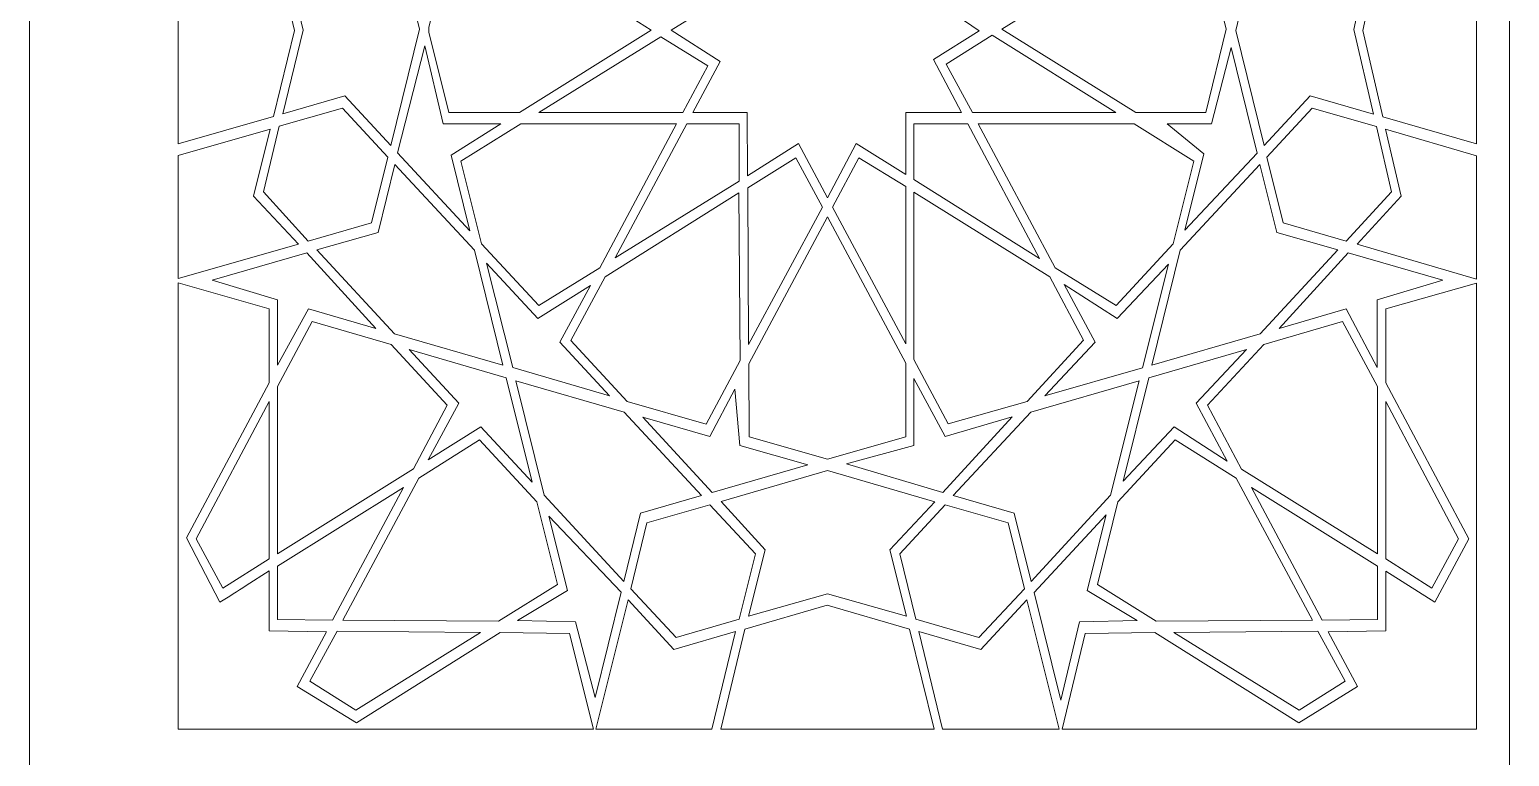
# Model space of a CAD drawing. Header units: centimetres. Extents: x -12.3 to 38.8, y -41.7 to 12.7.
# Drawn here: x 23.9 to 38.76, y -3.66 to 3.64 of the extents above; entities that cross this region are included whole.
import ezdxf

# ---------------------------------------------------------------- set-up
doc = ezdxf.new("R2010")
doc.units = ezdxf.units.CM
doc.header["$MEASUREMENT"] = 0
doc.layers.add('layer 1', color=7, linetype='Continuous')

msp = doc.modelspace()

# ---------------------------------------------------------------- linework, layer by layer
at = {"layer": 'layer 1', "color": 7, "lineweight": 9}
msp.add_open_spline([(23.90013, 11.0185), (23.90013, 11.0185), (38.7565, 11.0185), (38.7565, 11.0185), (38.7565, 11.0185), (38.7565, 11.0185), (38.7565, -9.98942), (38.7565, -9.98942), (38.7565, -9.98942), (38.7565, -9.98942), (23.90013, -9.98942), (23.90013, -9.98942), (23.90013, -9.98942), (23.90013, -9.98942), (23.90013, 11.0185), (23.90013, 11.0185)], degree=3, knots=[0, 0, 0, 0, 0.2, 0.2, 0.2, 0.2, 0.4, 0.4, 0.4, 0.4, 0.6, 0.6, 0.6, 0.6, 1, 1, 1, 1], dxfattribs=at)
at = {"layer": 'layer 1', "color": 225, "lineweight": 9}
for points, knots in [([(31.12472, 4.48458), (31.12472, 4.48458), (31.12471, 5.109), (31.12471, 5.109), (31.12471, 5.109), (31.12471, 5.109), (31.61971, 4.79663), (31.61971, 4.79663), (31.61971, 4.79663), (31.61971, 4.79663), (31.91117, 5.34052), (31.91117, 5.34052), (31.91117, 5.34052), (31.91117, 5.34052), (32.19821, 4.79662), (32.19821, 4.79662), (32.19821, 4.79662), (32.19821, 4.79662), (32.69559, 5.10772), (32.69559, 5.10772), (32.69559, 5.10772), (32.69559, 5.10772), (32.69556, 4.48458), (32.69556, 4.48458), (32.69556, 4.48458), (32.69556, 4.48458), (33.25684, 4.48458), (33.25684, 4.48458), (33.25684, 4.48458), (33.25684, 4.48458), (32.97153, 3.94872), (32.97153, 3.94872), (32.97153, 3.94872), (32.97153, 3.94872), (33.432, 3.6309), (33.432, 3.6309), (33.432, 3.6309), (33.432, 3.6309), (32.97422, 3.34241), (32.97422, 3.34241), (32.97422, 3.34241), (32.97422, 3.34241), (33.25684, 2.81159), (33.25684, 2.81159), (33.25684, 2.81159), (33.25684, 2.81159), (32.69556, 2.81159), (32.69556, 2.81159), (32.69556, 2.81159), (32.69556, 2.81159), (32.69556, 2.18845), (32.69556, 2.18845), (32.69556, 2.18845), (32.69556, 2.18845), (32.19819, 2.49955), (32.19819, 2.49955), (32.19819, 2.49955), (32.19819, 2.49955), (31.91116, 1.95566), (31.91116, 1.95566), (31.91116, 1.95566), (31.91116, 1.95566), (31.61974, 2.49945), (31.61974, 2.49945), (31.61974, 2.49945), (31.61974, 2.49945), (31.10882, 2.17669), (31.10882, 2.17669), (31.10882, 2.17669), (31.10882, 2.17669), (31.10445, 2.81161), (31.10445, 2.81161), (31.10445, 2.81161), (31.10445, 2.81161), (30.56014, 2.81158), (30.56014, 2.81158), (30.56014, 2.81158), (30.56014, 2.81158), (30.83237, 3.32393), (30.83237, 3.32393), (30.83237, 3.32393), (30.83237, 3.32393), (30.34101, 3.63785), (30.34101, 3.63785), (30.34101, 3.63785), (30.34101, 3.63785), (30.84513, 3.95365), (30.84513, 3.95365), (30.84513, 3.95365), (30.84513, 3.95365), (30.5581, 4.48459), (30.5581, 4.48459), (30.5581, 4.48459), (30.5581, 4.48459), (31.12472, 4.48458), (31.12472, 4.48458)], [0, 0, 0, 0, 0.04, 0.04, 0.04, 0.04, 0.08, 0.08, 0.08, 0.08, 0.12, 0.12, 0.12, 0.12, 0.16, 0.16, 0.16, 0.16, 0.2, 0.2, 0.2, 0.2, 0.24, 0.24, 0.24, 0.24, 0.28, 0.28, 0.28, 0.28, 0.32, 0.32, 0.32, 0.32, 0.36, 0.36, 0.36, 0.36, 0.4, 0.4, 0.4, 0.4, 0.44, 0.44, 0.44, 0.44, 0.48, 0.48, 0.48, 0.48, 0.52, 0.52, 0.52, 0.52, 0.56, 0.56, 0.56, 0.56, 0.6, 0.6, 0.6, 0.6, 0.64, 0.64, 0.64, 0.64, 0.68, 0.68, 0.68, 0.68, 0.72, 0.72, 0.72, 0.72, 0.76, 0.76, 0.76, 0.76, 0.8, 0.8, 0.8, 0.8, 0.84, 0.84, 0.84, 0.84, 0.88, 0.88, 0.88, 0.88, 0.92, 0.92, 0.92, 0.92, 1, 1, 1, 1]), ([(28.05326, 2.6974), (28.05326, 2.6974), (28.63269, 2.69744), (28.63269, 2.69744), (28.63269, 2.69744), (28.63269, 2.69744), (28.13103, 2.38232), (28.13103, 2.38232), (28.13103, 2.38232), (28.13103, 2.38232), (28.32056, 1.62171), (28.32056, 1.62171), (28.32056, 1.62171), (28.32056, 1.62171), (27.59485, 2.40571), (27.59485, 2.40571), (27.59485, 2.40571), (27.59485, 2.40571), (27.86968, 3.48075), (27.86968, 3.48075), (27.86968, 3.48075), (27.86968, 3.48075), (28.05326, 2.6974), (28.05326, 2.6974)], [0, 0, 0, 0, 0.14285714, 0.14285714, 0.14285714, 0.14285714, 0.28571429, 0.28571429, 0.28571429, 0.28571429, 0.42857143, 0.42857143, 0.42857143, 0.42857143, 0.57142857, 0.57142857, 0.57142857, 0.57142857, 0.71428571, 0.71428571, 0.71428571, 0.71428571, 1, 1, 1, 1]), ([(35.76615, 2.6974), (35.76615, 2.6974), (35.96363, 3.46355), (35.96363, 3.46355), (35.96363, 3.46355), (35.96363, 3.46355), (36.22503, 2.40451), (36.22503, 2.40451), (36.22503, 2.40451), (36.22503, 2.40451), (35.49804, 1.62917), (35.49804, 1.62917), (35.49804, 1.62917), (35.49804, 1.62917), (35.68901, 2.39561), (35.68901, 2.39561), (35.68901, 2.39561), (35.68901, 2.39561), (35.32023, 2.69743), (35.32023, 2.69743), (35.32023, 2.69743), (35.32023, 2.69743), (35.76615, 2.6974), (35.76615, 2.6974)], [0, 0, 0, 0, 0.14285714, 0.14285714, 0.14285714, 0.14285714, 0.28571429, 0.28571429, 0.28571429, 0.28571429, 0.42857143, 0.42857143, 0.42857143, 0.42857143, 0.57142857, 0.57142857, 0.57142857, 0.57142857, 0.71428571, 0.71428571, 0.71428571, 0.71428571, 1, 1, 1, 1]), ([(29.00356, 0.74249), (29.00356, 0.74249), (29.53201, 1.07446), (29.53201, 1.07446), (29.53201, 1.07446), (29.53201, 1.07446), (29.22475, 0.50353), (29.22475, 0.50353), (29.22475, 0.50353), (29.22475, 0.50353), (29.72179, -0.03344), (29.72179, -0.03344), (29.72179, -0.03344), (29.72179, -0.03344), (28.75034, 0.24911), (28.75034, 0.24911), (28.75034, 0.24911), (28.75034, 0.24911), (28.48884, 1.29862), (28.48884, 1.29862), (28.48884, 1.29862), (28.48884, 1.29862), (29.00356, 0.74249), (29.00356, 0.74249)], [0, 0, 0, 0, 0.14285714, 0.14285714, 0.14285714, 0.14285714, 0.28571429, 0.28571429, 0.28571429, 0.28571429, 0.42857143, 0.42857143, 0.42857143, 0.42857143, 0.57142857, 0.57142857, 0.57142857, 0.57142857, 0.71428571, 0.71428571, 0.71428571, 0.71428571, 1, 1, 1, 1]), ([(34.59861, 0.5044), (34.59861, 0.5044), (34.2859, 1.08546), (34.2859, 1.08546), (34.2859, 1.08546), (34.2859, 1.08546), (34.81857, 0.74289), (34.81857, 0.74289), (34.81857, 0.74289), (34.81857, 0.74289), (35.33253, 1.28861), (35.33253, 1.28861), (35.33253, 1.28861), (35.33253, 1.28861), (35.07341, 0.24885), (35.07341, 0.24885), (35.07341, 0.24885), (35.07341, 0.24885), (34.09149, -0.03403), (34.09149, -0.03403), (34.09149, -0.03403), (34.09149, -0.03403), (34.59861, 0.5044), (34.59861, 0.5044)], [0, 0, 0, 0, 0.14285714, 0.14285714, 0.14285714, 0.14285714, 0.28571429, 0.28571429, 0.28571429, 0.28571429, 0.42857143, 0.42857143, 0.42857143, 0.42857143, 0.57142857, 0.57142857, 0.57142857, 0.57142857, 0.71428571, 0.71428571, 0.71428571, 0.71428571, 1, 1, 1, 1]), ([(25.39177, -1.61501), (25.39177, -1.61501), (25.39177, 1.10127), (25.39177, 1.10127), (25.39177, 1.10127), (25.39177, 1.10127), (26.30589, 0.83869), (26.30589, 0.83869), (26.30589, 0.83869), (26.30589, 0.83869), (26.30589, 0.09757), (26.30589, 0.09757), (26.30589, 0.09757), (26.30589, 0.09757), (25.47391, -1.46112), (25.47391, -1.46112), (25.47391, -1.46112), (25.47391, -1.46112), (25.80955, -2.10648), (25.80955, -2.10648), (25.80955, -2.10648), (25.89827, -2.05149), (25.98699, -1.99648), (26.07482, -1.94007), (26.07482, -1.94007), (26.07482, -1.94007), (26.30588, -1.79167), (26.30588, -1.79167), (26.30588, -1.79167), (26.30588, -1.79167), (26.30588, -2.39422), (26.30588, -2.39422), (26.30588, -2.39422), (26.30588, -2.39422), (26.88015, -2.40349), (26.88015, -2.40349), (26.88015, -2.40349), (26.88015, -2.40349), (26.58577, -2.95199), (26.58577, -2.95199), (26.58577, -2.95199), (26.58577, -2.95199), (27.18065, -3.31658), (27.18065, -3.31658), (27.18065, -3.31658), (27.18065, -3.31658), (28.62339, -2.41037), (28.62339, -2.41037), (28.62339, -2.41037), (28.62339, -2.41037), (29.31901, -2.42031), (29.31901, -2.42031), (29.31901, -2.42031), (29.31901, -2.42031), (29.56086, -3.38213), (29.56086, -3.38213), (29.56086, -3.38213), (29.56086, -3.38213), (25.39177, -3.38213), (25.39177, -3.38213), (25.39177, -3.38213), (25.39177, -3.38213), (25.39177, -1.61501), (25.39177, -1.61501)], [0, 0, 0, 0, 0.05882353, 0.05882353, 0.05882353, 0.05882353, 0.11764706, 0.11764706, 0.11764706, 0.11764706, 0.17647059, 0.17647059, 0.17647059, 0.17647059, 0.23529412, 0.23529412, 0.23529412, 0.23529412, 0.29411765, 0.29411765, 0.29411765, 0.29411765, 0.35294118, 0.35294118, 0.35294118, 0.35294118, 0.41176471, 0.41176471, 0.41176471, 0.41176471, 0.47058824, 0.47058824, 0.47058824, 0.47058824, 0.52941176, 0.52941176, 0.52941176, 0.52941176, 0.58823529, 0.58823529, 0.58823529, 0.58823529, 0.64705882, 0.64705882, 0.64705882, 0.64705882, 0.70588235, 0.70588235, 0.70588235, 0.70588235, 0.76470588, 0.76470588, 0.76470588, 0.76470588, 0.82352941, 0.82352941, 0.82352941, 0.82352941, 0.88235294, 0.88235294, 0.88235294, 0.88235294, 1, 1, 1, 1]), ([(38.34958, -1.47093), (38.34958, -1.47093), (37.51439, 0.09767), (37.51439, 0.09767), (37.51439, 0.09767), (37.51439, 0.09767), (37.51439, 0.83921), (37.51439, 0.83921), (37.51439, 0.83921), (37.51439, 0.83921), (38.42495, 1.09658), (38.42495, 1.09658), (38.42495, 1.09658), (38.42495, 1.09658), (38.42495, -3.38212), (38.42495, -3.38212), (38.42495, -3.38212), (38.42495, -3.38212), (36.74895, -3.38211), (36.74895, -3.38211), (36.74895, -3.38211), (36.74895, -3.38211), (36.749, -3.38214), (36.749, -3.38214), (36.749, -3.38214), (36.749, -3.38214), (34.26495, -3.38214), (34.26495, -3.38214), (34.26495, -3.38214), (34.26495, -3.38214), (34.49652, -2.42033), (34.49652, -2.42033), (34.49652, -2.42033), (34.49652, -2.42033), (35.19677, -2.41038), (35.19677, -2.41038), (35.19677, -2.41038), (35.19677, -2.41038), (36.6436, -3.31616), (36.6436, -3.31616), (36.6436, -3.31616), (36.6436, -3.31616), (37.23123, -2.95251), (37.23123, -2.95251), (37.23123, -2.95251), (37.23123, -2.95251), (36.93654, -2.40343), (36.93654, -2.40343), (36.93654, -2.40343), (36.93654, -2.40343), (37.51439, -2.39418), (37.51439, -2.39418), (37.51439, -2.39418), (37.51439, -2.39418), (37.51439, -1.79421), (37.51439, -1.79421), (37.51439, -1.79421), (37.51439, -1.79421), (38.00933, -2.10654), (38.00933, -2.10654), (38.00933, -2.10654), (38.00933, -2.10654), (38.34958, -1.47093), (38.34958, -1.47093)], [0, 0, 0, 0, 0.05882353, 0.05882353, 0.05882353, 0.05882353, 0.11764706, 0.11764706, 0.11764706, 0.11764706, 0.17647059, 0.17647059, 0.17647059, 0.17647059, 0.23529412, 0.23529412, 0.23529412, 0.23529412, 0.29411765, 0.29411765, 0.29411765, 0.29411765, 0.35294118, 0.35294118, 0.35294118, 0.35294118, 0.41176471, 0.41176471, 0.41176471, 0.41176471, 0.47058824, 0.47058824, 0.47058824, 0.47058824, 0.52941176, 0.52941176, 0.52941176, 0.52941176, 0.58823529, 0.58823529, 0.58823529, 0.58823529, 0.64705882, 0.64705882, 0.64705882, 0.64705882, 0.70588235, 0.70588235, 0.70588235, 0.70588235, 0.76470588, 0.76470588, 0.76470588, 0.76470588, 0.82352941, 0.82352941, 0.82352941, 0.82352941, 0.88235294, 0.88235294, 0.88235294, 0.88235294, 1, 1, 1, 1]), ([(30.73068, -0.44224), (30.73068, -0.44224), (30.98194, 0.03288), (30.98194, 0.03288), (30.98194, 0.03288), (30.98194, 0.03288), (31.0317, -0.53152), (31.0317, -0.53152), (31.0317, -0.53152), (31.0317, -0.53152), (31.71441, -0.72756), (31.71441, -0.72756), (31.71441, -0.72756), (31.71441, -0.72756), (30.75109, -1.0051), (30.75109, -1.0051), (30.75109, -1.0051), (30.75109, -1.0051), (30.05821, -0.24666), (30.05821, -0.24666), (30.05821, -0.24666), (30.05821, -0.24666), (30.73068, -0.44224), (30.73068, -0.44224)], [0, 0, 0, 0, 0.14285714, 0.14285714, 0.14285714, 0.14285714, 0.28571429, 0.28571429, 0.28571429, 0.28571429, 0.42857143, 0.42857143, 0.42857143, 0.42857143, 0.57142857, 0.57142857, 0.57142857, 0.57142857, 0.71428571, 0.71428571, 0.71428571, 0.71428571, 1, 1, 1, 1]), ([(33.09207, -0.44212), (33.09207, -0.44212), (33.76449, -0.244), (33.76449, -0.244), (33.76449, -0.244), (33.76449, -0.244), (33.0685, -1.00582), (33.0685, -1.00582), (33.0685, -1.00582), (33.0685, -1.00582), (32.10287, -0.71771), (32.10287, -0.71771), (32.10287, -0.71771), (32.10287, -0.71771), (32.77893, -0.53278), (32.77893, -0.53278), (32.77893, -0.53278), (32.77893, -0.53278), (32.77893, 0.13971), (32.77893, 0.13971), (32.77893, 0.13971), (32.77893, 0.13971), (33.09207, -0.44212), (33.09207, -0.44212)], [0, 0, 0, 0, 0.14285714, 0.14285714, 0.14285714, 0.14285714, 0.28571429, 0.28571429, 0.28571429, 0.28571429, 0.42857143, 0.42857143, 0.42857143, 0.42857143, 0.57142857, 0.57142857, 0.57142857, 0.57142857, 0.71428571, 0.71428571, 0.71428571, 0.71428571, 1, 1, 1, 1])]:
    msp.add_open_spline(points, degree=3, knots=knots, dxfattribs=at)
at = {"layer": 'layer 1', "color": 9, "lineweight": 9}
for points, knots in [([(25.39177, 4.79829), (25.39177, 4.79829), (26.34915, 4.52356), (26.34915, 4.52356), (26.34915, 4.52356), (26.34915, 4.52356), (26.55863, 3.63606), (26.55863, 3.63606), (26.55863, 3.63606), (26.55863, 3.63606), (26.34848, 2.77243), (26.34848, 2.77243), (26.34848, 2.77243), (26.34848, 2.77243), (25.39177, 2.49788), (25.39177, 2.49788), (25.39177, 2.49788), (25.39177, 2.49788), (25.39177, 4.79829), (25.39177, 4.79829)], [0, 0, 0, 0, 0.16666667, 0.16666667, 0.16666667, 0.16666667, 0.33333333, 0.33333333, 0.33333333, 0.33333333, 0.5, 0.5, 0.5, 0.5, 0.66666667, 0.66666667, 0.66666667, 0.66666667, 1, 1, 1, 1]), ([(27.06368, 4.31655), (27.06368, 4.31655), (27.52697, 4.81709), (27.52697, 4.81709), (27.52697, 4.81709), (27.52697, 4.81709), (27.8155, 3.64807), (27.8155, 3.64807), (27.8155, 3.64807), (27.8155, 3.64807), (27.52697, 2.47906), (27.52697, 2.47906), (27.52697, 2.47906), (27.52697, 2.47906), (27.06368, 2.97958), (27.06368, 2.97958), (27.06368, 2.97958), (27.06368, 2.97958), (26.44163, 2.79866), (26.44163, 2.79866), (26.44163, 2.79866), (26.44163, 2.79866), (26.64765, 3.63722), (26.64765, 3.63722), (26.64765, 3.63722), (26.64765, 3.63722), (26.444, 4.49681), (26.444, 4.49681), (26.444, 4.49681), (26.444, 4.49681), (27.06368, 4.31655), (27.06368, 4.31655)], [0, 0, 0, 0, 0.11111111, 0.11111111, 0.11111111, 0.11111111, 0.22222222, 0.22222222, 0.22222222, 0.22222222, 0.33333333, 0.33333333, 0.33333333, 0.33333333, 0.44444444, 0.44444444, 0.44444444, 0.44444444, 0.55555556, 0.55555556, 0.55555556, 0.55555556, 0.66666667, 0.66666667, 0.66666667, 0.66666667, 0.77777778, 0.77777778, 0.77777778, 0.77777778, 1, 1, 1, 1]), ([(36.75636, 4.31683), (36.75636, 4.31683), (37.37809, 4.49996), (37.37809, 4.49996), (37.37809, 4.49996), (37.37809, 4.49996), (37.1934, 3.64564), (37.1934, 3.64564), (37.1934, 3.64564), (37.1934, 3.64564), (37.3935, 2.79632), (37.3935, 2.79632), (37.3935, 2.79632), (37.3935, 2.79632), (36.75678, 2.97976), (36.75678, 2.97976), (36.75678, 2.97976), (36.75678, 2.97976), (36.29313, 2.47886), (36.29313, 2.47886), (36.29313, 2.47886), (36.29313, 2.47886), (36.00848, 3.63609), (36.00848, 3.63609), (36.00848, 3.63609), (36.00848, 3.63609), (36.29174, 4.81879), (36.29174, 4.81879), (36.29174, 4.81879), (36.29174, 4.81879), (36.75636, 4.31683), (36.75636, 4.31683)], [0, 0, 0, 0, 0.11111111, 0.11111111, 0.11111111, 0.11111111, 0.22222222, 0.22222222, 0.22222222, 0.22222222, 0.33333333, 0.33333333, 0.33333333, 0.33333333, 0.44444444, 0.44444444, 0.44444444, 0.44444444, 0.55555556, 0.55555556, 0.55555556, 0.55555556, 0.66666667, 0.66666667, 0.66666667, 0.66666667, 0.77777778, 0.77777778, 0.77777778, 0.77777778, 1, 1, 1, 1]), ([(37.47644, 4.52698), (37.47644, 4.52698), (38.42496, 4.79805), (38.42496, 4.79805), (38.42496, 4.79805), (38.42496, 4.79805), (38.42496, 2.49751), (38.42496, 2.49751), (38.42496, 2.49751), (38.42496, 2.49751), (37.48498, 2.76902), (37.48498, 2.76902), (37.48498, 2.76902), (37.48498, 2.76902), (37.28348, 3.6354), (37.28348, 3.6354), (37.28348, 3.6354), (37.28348, 3.6354), (37.47644, 4.52698), (37.47644, 4.52698)], [0, 0, 0, 0, 0.16666667, 0.16666667, 0.16666667, 0.16666667, 0.33333333, 0.33333333, 0.33333333, 0.33333333, 0.5, 0.5, 0.5, 0.5, 0.66666667, 0.66666667, 0.66666667, 0.66666667, 1, 1, 1, 1]), ([(30.71042, 3.27968), (30.71042, 3.27968), (30.45926, 2.81158), (30.45926, 2.81158), (30.45926, 2.81158), (30.45926, 2.81158), (29.01206, 2.81158), (29.01206, 2.81158), (29.01206, 2.81158), (29.01206, 2.81158), (30.23803, 3.57133), (30.23803, 3.57133), (30.23803, 3.57133), (30.23803, 3.57133), (30.71042, 3.27968), (30.71042, 3.27968)], [0, 0, 0, 0, 0.2, 0.2, 0.2, 0.2, 0.4, 0.4, 0.4, 0.4, 0.6, 0.6, 0.6, 0.6, 1, 1, 1, 1]), ([(33.36466, 2.81158), (33.36466, 2.81158), (33.10312, 3.29786), (33.10312, 3.29786), (33.10312, 3.29786), (33.10312, 3.29786), (33.56423, 3.58733), (33.56423, 3.58733), (33.56423, 3.58733), (33.56423, 3.58733), (34.80387, 2.81158), (34.80387, 2.81158), (34.80387, 2.81158), (34.80387, 2.81158), (33.36466, 2.81158), (33.36466, 2.81158)], [0, 0, 0, 0, 0.2, 0.2, 0.2, 0.2, 0.4, 0.4, 0.4, 0.4, 0.6, 0.6, 0.6, 0.6, 1, 1, 1, 1]), ([(31.02359, 2.6974), (31.02359, 2.6974), (31.02359, 2.12255), (31.02359, 2.12255), (31.02359, 2.12255), (31.02359, 2.12255), (29.77773, 1.35051), (29.77773, 1.35051), (29.77773, 1.35051), (29.77773, 1.35051), (30.49981, 2.6974), (30.49981, 2.6974), (30.49981, 2.6974), (30.49981, 2.6974), (31.02359, 2.6974), (31.02359, 2.6974)], [0, 0, 0, 0, 0.2, 0.2, 0.2, 0.2, 0.4, 0.4, 0.4, 0.4, 0.6, 0.6, 0.6, 0.6, 1, 1, 1, 1]), ([(32.77893, 2.13854), (32.77893, 2.13854), (32.77893, 2.69739), (32.77893, 2.69739), (32.77893, 2.69739), (32.77893, 2.69739), (33.3208, 2.69739), (33.3208, 2.69739), (33.3208, 2.69739), (33.3208, 2.69739), (34.03909, 1.34607), (34.03909, 1.34607), (34.03909, 1.34607), (34.03909, 1.34607), (32.77893, 2.13854), (32.77893, 2.13854)], [0, 0, 0, 0, 0.2, 0.2, 0.2, 0.2, 0.4, 0.4, 0.4, 0.4, 0.6, 0.6, 0.6, 0.6, 1, 1, 1, 1]), ([(27.39805, 1.60576), (27.39805, 1.60576), (27.56836, 2.28921), (27.56836, 2.28921), (27.56836, 2.28921), (27.56836, 2.28921), (28.36534, 1.42817), (28.36534, 1.42817), (28.36534, 1.42817), (28.36534, 1.42817), (28.64985, 0.27547), (28.64985, 0.27547), (28.64985, 0.27547), (28.64985, 0.27547), (27.56505, 0.58938), (27.56505, 0.58938), (27.56505, 0.58938), (27.56505, 0.58938), (26.78469, 1.43245), (26.78469, 1.43245), (26.78469, 1.43245), (26.78469, 1.43245), (27.39805, 1.60576), (27.39805, 1.60576)], [0, 0, 0, 0, 0.14285714, 0.14285714, 0.14285714, 0.14285714, 0.28571429, 0.28571429, 0.28571429, 0.28571429, 0.42857143, 0.42857143, 0.42857143, 0.42857143, 0.57142857, 0.57142857, 0.57142857, 0.57142857, 0.71428571, 0.71428571, 0.71428571, 0.71428571, 1, 1, 1, 1]), ([(31.59376, 2.35659), (31.59376, 2.35659), (31.86041, 1.86082), (31.86041, 1.86082), (31.86041, 1.86082), (31.86041, 1.86082), (31.11637, 0.48093), (31.11637, 0.48093), (31.11637, 0.48093), (31.11637, 0.48093), (31.11019, 2.0552), (31.11019, 2.0552), (31.11019, 2.0552), (31.11019, 2.0552), (31.59376, 2.35659), (31.59376, 2.35659)], [0, 0, 0, 0, 0.2, 0.2, 0.2, 0.2, 0.4, 0.4, 0.4, 0.4, 0.6, 0.6, 0.6, 0.6, 1, 1, 1, 1]), ([(32.69556, 2.06761), (32.69556, 2.06761), (32.69556, 0.48897), (32.69556, 0.48897), (32.69556, 0.48897), (32.69556, 0.48897), (31.95997, 1.86102), (31.95997, 1.86102), (31.95997, 1.86102), (31.95997, 1.86102), (32.22596, 2.35553), (32.22596, 2.35553), (32.22596, 2.35553), (32.22596, 2.35553), (32.69556, 2.06761), (32.69556, 2.06761)], [0, 0, 0, 0, 0.2, 0.2, 0.2, 0.2, 0.4, 0.4, 0.4, 0.4, 0.6, 0.6, 0.6, 0.6, 1, 1, 1, 1]), ([(36.42222, 1.60576), (36.42222, 1.60576), (37.03558, 1.43245), (37.03558, 1.43245), (37.03558, 1.43245), (37.03558, 1.43245), (36.25517, 0.58931), (36.25517, 0.58931), (36.25517, 0.58931), (36.25517, 0.58931), (35.16697, 0.27581), (35.16697, 0.27581), (35.16697, 0.27581), (35.16697, 0.27581), (35.45145, 1.42841), (35.45145, 1.42841), (35.45145, 1.42841), (35.45145, 1.42841), (36.25216, 2.28823), (36.25216, 2.28823), (36.25216, 2.28823), (36.25216, 2.28823), (36.42222, 1.60576), (36.42222, 1.60576)], [0, 0, 0, 0, 0.14285714, 0.14285714, 0.14285714, 0.14285714, 0.28571429, 0.28571429, 0.28571429, 0.28571429, 0.42857143, 0.42857143, 0.42857143, 0.42857143, 0.57142857, 0.57142857, 0.57142857, 0.57142857, 0.71428571, 0.71428571, 0.71428571, 0.71428571, 1, 1, 1, 1]), ([(30.03337, -1.21191), (30.03337, -1.21191), (29.86729, -1.89793), (29.86729, -1.89793), (29.86729, -1.89793), (29.86729, -1.89793), (29.06532, -1.03148), (29.06532, -1.03148), (29.06532, -1.03148), (29.06532, -1.03148), (28.78052, 0.11721), (28.78052, 0.11721), (28.78052, 0.11721), (28.78052, 0.11721), (29.86903, -0.19638), (29.86903, -0.19638), (29.86903, -0.19638), (29.86903, -0.19638), (30.64447, -1.03416), (30.64447, -1.03416), (30.64447, -1.03416), (30.64447, -1.03416), (30.03337, -1.21191), (30.03337, -1.21191)], [0, 0, 0, 0, 0.14285714, 0.14285714, 0.14285714, 0.14285714, 0.28571429, 0.28571429, 0.28571429, 0.28571429, 0.42857143, 0.42857143, 0.42857143, 0.42857143, 0.57142857, 0.57142857, 0.57142857, 0.57142857, 0.71428571, 0.71428571, 0.71428571, 0.71428571, 1, 1, 1, 1]), ([(33.78399, -1.21207), (33.78399, -1.21207), (33.17145, -1.03393), (33.17145, -1.03393), (33.17145, -1.03393), (33.17145, -1.03393), (33.95147, -0.19632), (33.95147, -0.19632), (33.95147, -0.19632), (33.95147, -0.19632), (35.04086, 0.11753), (35.04086, 0.11753), (35.04086, 0.11753), (35.04086, 0.11753), (34.75125, -1.03147), (34.75125, -1.03147), (34.75125, -1.03147), (34.75125, -1.03147), (33.95471, -1.89724), (33.95471, -1.89724), (33.95471, -1.89724), (33.95471, -1.89724), (33.78399, -1.21207), (33.78399, -1.21207)], [0, 0, 0, 0, 0.14285714, 0.14285714, 0.14285714, 0.14285714, 0.28571429, 0.28571429, 0.28571429, 0.28571429, 0.42857143, 0.42857143, 0.42857143, 0.42857143, 0.57142857, 0.57142857, 0.57142857, 0.57142857, 0.71428571, 0.71428571, 0.71428571, 0.71428571, 1, 1, 1, 1]), ([(32.53699, -1.57976), (32.53699, -1.57976), (32.70436, -2.24627), (32.70436, -2.24627), (32.70436, -2.24627), (32.70436, -2.24627), (31.91012, -2.02265), (31.91012, -2.02265), (31.91012, -2.02265), (31.91012, -2.02265), (31.11588, -2.24628), (31.11588, -2.24628), (31.11588, -2.24628), (31.11588, -2.24628), (31.2835, -1.57877), (31.2835, -1.57877), (31.2835, -1.57877), (31.2835, -1.57877), (30.84192, -1.09664), (30.84192, -1.09664), (30.84192, -1.09664), (30.84192, -1.09664), (31.90995, -0.78244), (31.90995, -0.78244), (31.90995, -0.78244), (31.90995, -0.78244), (32.98859, -1.09696), (32.98859, -1.09696), (32.98859, -1.09696), (32.98859, -1.09696), (32.53699, -1.57976), (32.53699, -1.57976)], [0, 0, 0, 0, 0.11111111, 0.11111111, 0.11111111, 0.11111111, 0.22222222, 0.22222222, 0.22222222, 0.22222222, 0.33333333, 0.33333333, 0.33333333, 0.33333333, 0.44444444, 0.44444444, 0.44444444, 0.44444444, 0.55555556, 0.55555556, 0.55555556, 0.55555556, 0.66666667, 0.66666667, 0.66666667, 0.66666667, 0.77777778, 0.77777778, 0.77777778, 0.77777778, 1, 1, 1, 1]), ([(26.38927, -1.7454), (26.38927, -1.7454), (27.65485, -0.95342), (27.65485, -0.95342), (27.65485, -0.95342), (27.65485, -0.95342), (26.94088, -2.2864), (26.94088, -2.2864), (26.94088, -2.2864), (26.94088, -2.2864), (26.38927, -2.27963), (26.38927, -2.27963), (26.38927, -2.27963), (26.38927, -2.27963), (26.38927, -1.7454), (26.38927, -1.7454)], [0, 0, 0, 0, 0.2, 0.2, 0.2, 0.2, 0.4, 0.4, 0.4, 0.4, 0.6, 0.6, 0.6, 0.6, 1, 1, 1, 1]), ([(36.16894, -0.95563), (36.16894, -0.95563), (37.43101, -1.74541), (37.43101, -1.74541), (37.43101, -1.74541), (37.43101, -1.74541), (37.43101, -2.27966), (37.43101, -2.27966), (37.43101, -2.27966), (37.43101, -2.27966), (36.87546, -2.28639), (36.87546, -2.28639), (36.87546, -2.28639), (36.87546, -2.28639), (36.16894, -0.95563), (36.16894, -0.95563)], [0, 0, 0, 0, 0.2, 0.2, 0.2, 0.2, 0.4, 0.4, 0.4, 0.4, 0.6, 0.6, 0.6, 0.6, 1, 1, 1, 1]), ([(31.08184, -2.37604), (31.08184, -2.37604), (31.90646, -2.13635), (31.90646, -2.13635), (31.90646, -2.13635), (31.90646, -2.13635), (32.73441, -2.37578), (32.73441, -2.37578), (32.73441, -2.37578), (32.73441, -2.37578), (32.98182, -3.38214), (32.98182, -3.38214), (32.98182, -3.38214), (32.98182, -3.38214), (30.83933, -3.38214), (30.83933, -3.38214), (30.83933, -3.38214), (30.83933, -3.38214), (31.08184, -2.37604), (31.08184, -2.37604)], [0, 0, 0, 0, 0.16666667, 0.16666667, 0.16666667, 0.16666667, 0.33333333, 0.33333333, 0.33333333, 0.33333333, 0.5, 0.5, 0.5, 0.5, 0.66666667, 0.66666667, 0.66666667, 0.66666667, 1, 1, 1, 1])]:
    msp.add_open_spline(points, degree=3, knots=knots, dxfattribs=at)
at = {"layer": 'layer 1', "color": 183, "lineweight": 9}
for points, knots in [([(28.80493, 4.48458), (28.80493, 4.48458), (30.13977, 3.6398), (30.13977, 3.6398), (30.13977, 3.6398), (30.13977, 3.6398), (28.81879, 2.81159), (28.81879, 2.81159), (28.81879, 2.81159), (28.81879, 2.81159), (28.10799, 2.81159), (28.10799, 2.81159), (28.10799, 2.81159), (28.10799, 2.81159), (27.9086, 3.61833), (27.9086, 3.61833), (27.9086, 3.61833), (27.9086, 3.61833), (27.9086, 3.66607), (27.9086, 3.66607), (27.9086, 3.66607), (27.9086, 3.66607), (28.10752, 4.48459), (28.10752, 4.48459), (28.10752, 4.48459), (28.10752, 4.48459), (28.80493, 4.48458), (28.80493, 4.48458)], [0, 0, 0, 0, 0.125, 0.125, 0.125, 0.125, 0.25, 0.25, 0.25, 0.25, 0.375, 0.375, 0.375, 0.375, 0.5, 0.5, 0.5, 0.5, 0.625, 0.625, 0.625, 0.625, 0.75, 0.75, 0.75, 0.75, 1, 1, 1, 1]), ([(34.93524, 4.44106), (34.93524, 4.44106), (34.97146, 4.48027), (34.97146, 4.48027), (34.97146, 4.48027), (34.97146, 4.48027), (35.709, 4.48539), (35.709, 4.48539), (35.709, 4.48539), (35.709, 4.48539), (35.9125, 3.64809), (35.9125, 3.64809), (35.9125, 3.64809), (35.9125, 3.64809), (35.7092, 2.81159), (35.7092, 2.81159), (35.7092, 2.81159), (35.7092, 2.81159), (35.00534, 2.81157), (35.00534, 2.81157), (35.00534, 2.81157), (35.00534, 2.81157), (33.66014, 3.64805), (33.66014, 3.64805), (33.66014, 3.64805), (33.66014, 3.64805), (34.93524, 4.44106), (34.93524, 4.44106)], [0, 0, 0, 0, 0.125, 0.125, 0.125, 0.125, 0.25, 0.25, 0.25, 0.25, 0.375, 0.375, 0.375, 0.375, 0.5, 0.5, 0.5, 0.5, 0.625, 0.625, 0.625, 0.625, 0.75, 0.75, 0.75, 0.75, 1, 1, 1, 1]), ([(28.23113, 2.32157), (28.23113, 2.32157), (28.832, 2.69739), (28.832, 2.69739), (28.832, 2.69739), (28.832, 2.69739), (30.39613, 2.69739), (30.39613, 2.69739), (30.39613, 2.69739), (30.39613, 2.69739), (29.62369, 1.25211), (29.62369, 1.25211), (29.62369, 1.25211), (29.62369, 1.25211), (29.0125, 0.87481), (29.0125, 0.87481), (29.0125, 0.87481), (29.0125, 0.87481), (28.43709, 1.49173), (28.43709, 1.49173), (28.43709, 1.49173), (28.43709, 1.49173), (28.23113, 2.32157), (28.23113, 2.32157)], [0, 0, 0, 0, 0.14285714, 0.14285714, 0.14285714, 0.14285714, 0.28571429, 0.28571429, 0.28571429, 0.28571429, 0.42857143, 0.42857143, 0.42857143, 0.42857143, 0.57142857, 0.57142857, 0.57142857, 0.57142857, 0.71428571, 0.71428571, 0.71428571, 0.71428571, 1, 1, 1, 1]), ([(33.42414, 2.6974), (33.42414, 2.6974), (34.98828, 2.6974), (34.98828, 2.6974), (34.98828, 2.6974), (34.98828, 2.6974), (35.58962, 2.32128), (35.58962, 2.32128), (35.58962, 2.32128), (35.58962, 2.32128), (35.37943, 1.49175), (35.37943, 1.49175), (35.37943, 1.49175), (35.37943, 1.49175), (34.80816, 0.87456), (34.80816, 0.87456), (34.80816, 0.87456), (34.80816, 0.87456), (34.19659, 1.25213), (34.19659, 1.25213), (34.19659, 1.25213), (34.19659, 1.25213), (33.42414, 2.6974), (33.42414, 2.6974)], [0, 0, 0, 0, 0.14285714, 0.14285714, 0.14285714, 0.14285714, 0.28571429, 0.28571429, 0.28571429, 0.28571429, 0.42857143, 0.42857143, 0.42857143, 0.42857143, 0.57142857, 0.57142857, 0.57142857, 0.57142857, 0.71428571, 0.71428571, 0.71428571, 0.71428571, 1, 1, 1, 1]), ([(31.02151, 2.00415), (31.02151, 2.00415), (31.03453, 0.32056), (31.03453, 0.32056), (31.03453, 0.32056), (31.03453, 0.32056), (30.69304, -0.31893), (30.69304, -0.31893), (30.69304, -0.31893), (30.69304, -0.31893), (29.90082, -0.08942), (29.90082, -0.08942), (29.90082, -0.08942), (29.90082, -0.08942), (29.33483, 0.52205), (29.33483, 0.52205), (29.33483, 0.52205), (29.33483, 0.52205), (29.67748, 1.16148), (29.67748, 1.16148), (29.67748, 1.16148), (29.67748, 1.16148), (31.02151, 2.00415), (31.02151, 2.00415)], [0, 0, 0, 0, 0.14285714, 0.14285714, 0.14285714, 0.14285714, 0.28571429, 0.28571429, 0.28571429, 0.28571429, 0.42857143, 0.42857143, 0.42857143, 0.42857143, 0.57142857, 0.57142857, 0.57142857, 0.57142857, 0.71428571, 0.71428571, 0.71428571, 0.71428571, 1, 1, 1, 1]), ([(34.48151, 0.52608), (34.48151, 0.52608), (33.9159, -0.08967), (33.9159, -0.08967), (33.9159, -0.08967), (33.9159, -0.08967), (33.12325, -0.31453), (33.12325, -0.31453), (33.12325, -0.31453), (33.12325, -0.31453), (32.77894, 0.33158), (32.77894, 0.33158), (32.77894, 0.33158), (32.77894, 0.33158), (32.77894, 2.01238), (32.77894, 2.01238), (32.77894, 2.01238), (32.77894, 2.01238), (34.14287, 1.16154), (34.14287, 1.16154), (34.14287, 1.16154), (34.14287, 1.16154), (34.48151, 0.52608), (34.48151, 0.52608)], [0, 0, 0, 0, 0.14285714, 0.14285714, 0.14285714, 0.14285714, 0.28571429, 0.28571429, 0.28571429, 0.28571429, 0.42857143, 0.42857143, 0.42857143, 0.42857143, 0.57142857, 0.57142857, 0.57142857, 0.57142857, 0.71428571, 0.71428571, 0.71428571, 0.71428571, 1, 1, 1, 1]), ([(31.12092, 0.28726), (31.12092, 0.28726), (31.91006, 1.76504), (31.91006, 1.76504), (31.91006, 1.76504), (31.91006, 1.76504), (32.69553, 0.29539), (32.69553, 0.29539), (32.69553, 0.29539), (32.69553, 0.29539), (32.69553, -0.44616), (32.69553, -0.44616), (32.69553, -0.44616), (32.69553, -0.44616), (31.91012, -0.66896), (31.91012, -0.66896), (31.91012, -0.66896), (31.91012, -0.66896), (31.1254, -0.44635), (31.1254, -0.44635), (31.1254, -0.44635), (31.1254, -0.44635), (31.12092, 0.28726), (31.12092, 0.28726)], [0, 0, 0, 0, 0.14285714, 0.14285714, 0.14285714, 0.14285714, 0.28571429, 0.28571429, 0.28571429, 0.28571429, 0.42857143, 0.42857143, 0.42857143, 0.42857143, 0.57142857, 0.57142857, 0.57142857, 0.57142857, 0.71428571, 0.71428571, 0.71428571, 0.71428571, 1, 1, 1, 1]), ([(26.70144, 0.83962), (26.70144, 0.83962), (26.38927, 0.27303), (26.38927, 0.27303), (26.38927, 0.27303), (26.38927, 0.27303), (26.38927, 0.92909), (26.38927, 0.92909), (26.38927, 0.92909), (26.38927, 0.92909), (25.73452, 1.12862), (25.73452, 1.12862), (25.73452, 1.12862), (25.73452, 1.12862), (26.68304, 1.40185), (26.68304, 1.40185), (26.68304, 1.40185), (26.68304, 1.40185), (27.37605, 0.64338), (27.37605, 0.64338), (27.37605, 0.64338), (27.37605, 0.64338), (26.70144, 0.83962), (26.70144, 0.83962)], [0, 0, 0, 0, 0.14285714, 0.14285714, 0.14285714, 0.14285714, 0.28571429, 0.28571429, 0.28571429, 0.28571429, 0.42857143, 0.42857143, 0.42857143, 0.42857143, 0.57142857, 0.57142857, 0.57142857, 0.57142857, 0.71428571, 0.71428571, 0.71428571, 0.71428571, 1, 1, 1, 1]), ([(37.42747, 0.92866), (37.42747, 0.92866), (37.42747, 0.25168), (37.42747, 0.25168), (37.42747, 0.25168), (37.42747, 0.25168), (37.11682, 0.839), (37.11682, 0.839), (37.11682, 0.839), (37.11682, 0.839), (36.44434, 0.6434), (36.44434, 0.6434), (36.44434, 0.6434), (36.44434, 0.6434), (37.13722, 1.40186), (37.13722, 1.40186), (37.13722, 1.40186), (37.13722, 1.40186), (38.08884, 1.1277), (38.08884, 1.1277), (38.08884, 1.1277), (38.08884, 1.1277), (37.42747, 0.92866), (37.42747, 0.92866)], [0, 0, 0, 0, 0.14285714, 0.14285714, 0.14285714, 0.14285714, 0.28571429, 0.28571429, 0.28571429, 0.28571429, 0.42857143, 0.42857143, 0.42857143, 0.42857143, 0.57142857, 0.57142857, 0.57142857, 0.57142857, 0.71428571, 0.71428571, 0.71428571, 0.71428571, 1, 1, 1, 1]), ([(28.43059, -0.34572), (28.43059, -0.34572), (27.90215, -0.67767), (27.90215, -0.67767), (27.90215, -0.67767), (27.90215, -0.67767), (28.20941, -0.10675), (28.20941, -0.10675), (28.20941, -0.10675), (28.20941, -0.10675), (27.71238, 0.43019), (27.71238, 0.43019), (27.71238, 0.43019), (27.71238, 0.43019), (28.6838, 0.14769), (28.6838, 0.14769), (28.6838, 0.14769), (28.6838, 0.14769), (28.94532, -0.90182), (28.94532, -0.90182), (28.94532, -0.90182), (28.94532, -0.90182), (28.43059, -0.34572), (28.43059, -0.34572)], [0, 0, 0, 0, 0.14285714, 0.14285714, 0.14285714, 0.14285714, 0.28571429, 0.28571429, 0.28571429, 0.28571429, 0.42857143, 0.42857143, 0.42857143, 0.42857143, 0.57142857, 0.57142857, 0.57142857, 0.57142857, 0.71428571, 0.71428571, 0.71428571, 0.71428571, 1, 1, 1, 1]), ([(35.61134, -0.10764), (35.61134, -0.10764), (35.92402, -0.68865), (35.92402, -0.68865), (35.92402, -0.68865), (35.92402, -0.68865), (35.39138, -0.34613), (35.39138, -0.34613), (35.39138, -0.34613), (35.39138, -0.34613), (34.87744, -0.89179), (34.87744, -0.89179), (34.87744, -0.89179), (34.87744, -0.89179), (35.13653, 0.14792), (35.13653, 0.14792), (35.13653, 0.14792), (35.13653, 0.14792), (36.11845, 0.43075), (36.11845, 0.43075), (36.11845, 0.43075), (36.11845, 0.43075), (35.61134, -0.10764), (35.61134, -0.10764)], [0, 0, 0, 0, 0.14285714, 0.14285714, 0.14285714, 0.14285714, 0.28571429, 0.28571429, 0.28571429, 0.28571429, 0.42857143, 0.42857143, 0.42857143, 0.42857143, 0.57142857, 0.57142857, 0.57142857, 0.57142857, 0.71428571, 0.71428571, 0.71428571, 0.71428571, 1, 1, 1, 1]), ([(29.37973, -2.302), (29.37973, -2.302), (28.7981, -2.28944), (28.7981, -2.28944), (28.7981, -2.28944), (28.7981, -2.28944), (29.29907, -1.98737), (29.29907, -1.98737), (29.29907, -1.98737), (29.29907, -1.98737), (29.11373, -1.24364), (29.11373, -1.24364), (29.11373, -1.24364), (29.11373, -1.24364), (29.83906, -2.00714), (29.83906, -2.00714), (29.83906, -2.00714), (29.83906, -2.00714), (29.57843, -3.06302), (29.57843, -3.06302), (29.57843, -3.06302), (29.57843, -3.06302), (29.37973, -2.302), (29.37973, -2.302)], [0, 0, 0, 0, 0.14285714, 0.14285714, 0.14285714, 0.14285714, 0.28571429, 0.28571429, 0.28571429, 0.28571429, 0.42857143, 0.42857143, 0.42857143, 0.42857143, 0.57142857, 0.57142857, 0.57142857, 0.57142857, 0.71428571, 0.71428571, 0.71428571, 0.71428571, 1, 1, 1, 1]), ([(34.51765, -1.98735), (34.51765, -1.98735), (35.01853, -2.2894), (35.01853, -2.2894), (35.01853, -2.2894), (35.01853, -2.2894), (34.43964, -2.30192), (34.43964, -2.30192), (34.43964, -2.30192), (34.43964, -2.30192), (34.25232, -3.09115), (34.25232, -3.09115), (34.25232, -3.09115), (34.25232, -3.09115), (33.98508, -2.00836), (33.98508, -2.00836), (33.98508, -2.00836), (33.98508, -2.00836), (34.70672, -1.22869), (34.70672, -1.22869), (34.70672, -1.22869), (34.70672, -1.22869), (34.51765, -1.98735), (34.51765, -1.98735)], [0, 0, 0, 0, 0.14285714, 0.14285714, 0.14285714, 0.14285714, 0.28571429, 0.28571429, 0.28571429, 0.28571429, 0.42857143, 0.42857143, 0.42857143, 0.42857143, 0.57142857, 0.57142857, 0.57142857, 0.57142857, 0.71428571, 0.71428571, 0.71428571, 0.71428571, 1, 1, 1, 1])]:
    msp.add_open_spline(points, degree=3, knots=knots, dxfattribs=at)
at = {"layer": 'layer 1', "color": 203, "lineweight": 9}
for points, knots in [([(26.407, 2.67557), (26.407, 2.67557), (27.04129, 2.85479), (27.04129, 2.85479), (27.04129, 2.85479), (27.04129, 2.85479), (27.49602, 2.36353), (27.49602, 2.36353), (27.49602, 2.36353), (27.49602, 2.36353), (27.33134, 1.70262), (27.33134, 1.70262), (27.33134, 1.70262), (27.33134, 1.70262), (26.697, 1.5181), (26.697, 1.5181), (26.697, 1.5181), (26.697, 1.5181), (26.247, 2.0146), (26.247, 2.0146), (26.247, 2.0146), (26.247, 2.0146), (26.407, 2.67557), (26.407, 2.67557)], [0, 0, 0, 0, 0.14285714, 0.14285714, 0.14285714, 0.14285714, 0.28571429, 0.28571429, 0.28571429, 0.28571429, 0.42857143, 0.42857143, 0.42857143, 0.42857143, 0.57142857, 0.57142857, 0.57142857, 0.57142857, 0.71428571, 0.71428571, 0.71428571, 0.71428571, 1, 1, 1, 1]), ([(37.42156, 2.67125), (37.42156, 2.67125), (37.57262, 2.01327), (37.57262, 2.01327), (37.57262, 2.01327), (37.57262, 2.01327), (37.11921, 1.51825), (37.11921, 1.51825), (37.11921, 1.51825), (37.11921, 1.51825), (36.48539, 1.70262), (36.48539, 1.70262), (36.48539, 1.70262), (36.48539, 1.70262), (36.32069, 2.36352), (36.32069, 2.36352), (36.32069, 2.36352), (36.32069, 2.36352), (36.77553, 2.85491), (36.77553, 2.85491), (36.77553, 2.85491), (36.77553, 2.85491), (37.42156, 2.67125), (37.42156, 2.67125)], [0, 0, 0, 0, 0.14285714, 0.14285714, 0.14285714, 0.14285714, 0.28571429, 0.28571429, 0.28571429, 0.28571429, 0.42857143, 0.42857143, 0.42857143, 0.42857143, 0.57142857, 0.57142857, 0.57142857, 0.57142857, 0.71428571, 0.71428571, 0.71428571, 0.71428571, 1, 1, 1, 1]), ([(26.14722, 1.97284), (26.14722, 1.97284), (26.60011, 1.48865), (26.60011, 1.48865), (26.60011, 1.48865), (26.60011, 1.48865), (25.39177, 1.14448), (25.39177, 1.14448), (25.39177, 1.14448), (25.39177, 1.14448), (25.39177, 2.38061), (25.39177, 2.38061), (25.39177, 2.38061), (25.39177, 2.38061), (26.31446, 2.64394), (26.31446, 2.64394), (26.31446, 2.64394), (26.31446, 2.64394), (26.14722, 1.97284), (26.14722, 1.97284)], [0, 0, 0, 0, 0.16666667, 0.16666667, 0.16666667, 0.16666667, 0.33333333, 0.33333333, 0.33333333, 0.33333333, 0.5, 0.5, 0.5, 0.5, 0.66666667, 0.66666667, 0.66666667, 0.66666667, 1, 1, 1, 1]), ([(37.67062, 1.97279), (37.67062, 1.97279), (37.51253, 2.64562), (37.51253, 2.64562), (37.51253, 2.64562), (37.51253, 2.64562), (38.42495, 2.37564), (38.42495, 2.37564), (38.42495, 2.37564), (38.42495, 2.37564), (38.42495, 1.13921), (38.42495, 1.13921), (38.42495, 1.13921), (38.42495, 1.13921), (37.22776, 1.48924), (37.22776, 1.48924), (37.22776, 1.48924), (37.22776, 1.48924), (37.67062, 1.97279), (37.67062, 1.97279)], [0, 0, 0, 0, 0.16666667, 0.16666667, 0.16666667, 0.16666667, 0.33333333, 0.33333333, 0.33333333, 0.33333333, 0.5, 0.5, 0.5, 0.5, 0.66666667, 0.66666667, 0.66666667, 0.66666667, 1, 1, 1, 1]), ([(26.38927, 0.06155), (26.38927, 0.06155), (26.73774, 0.71181), (26.73774, 0.71181), (26.73774, 0.71181), (26.73774, 0.71181), (27.53009, 0.48226), (27.53009, 0.48226), (27.53009, 0.48226), (27.53009, 0.48226), (28.09161, -0.12906), (28.09161, -0.12906), (28.09161, -0.12906), (28.09161, -0.12906), (27.75342, -0.76847), (27.75342, -0.76847), (27.75342, -0.76847), (27.75342, -0.76847), (26.38927, -1.61946), (26.38927, -1.61946), (26.38927, -1.61946), (26.38927, -1.61946), (26.38927, 0.06155), (26.38927, 0.06155)], [0, 0, 0, 0, 0.14285714, 0.14285714, 0.14285714, 0.14285714, 0.28571429, 0.28571429, 0.28571429, 0.28571429, 0.42857143, 0.42857143, 0.42857143, 0.42857143, 0.57142857, 0.57142857, 0.57142857, 0.57142857, 0.71428571, 0.71428571, 0.71428571, 0.71428571, 1, 1, 1, 1]), ([(37.08255, 0.71181), (37.08255, 0.71181), (37.43101, 0.06155), (37.43101, 0.06155), (37.43101, 0.06155), (37.43101, 0.06155), (37.43101, -1.61946), (37.43101, -1.61946), (37.43101, -1.61946), (37.43101, -1.61946), (36.06724, -0.7687), (36.06724, -0.7687), (36.06724, -0.7687), (36.06724, -0.7687), (35.7245, -0.12913), (35.7245, -0.12913), (35.7245, -0.12913), (35.7245, -0.12913), (36.29049, 0.48235), (36.29049, 0.48235), (36.29049, 0.48235), (36.29049, 0.48235), (37.08255, 0.71181), (37.08255, 0.71181)], [0, 0, 0, 0, 0.14285714, 0.14285714, 0.14285714, 0.14285714, 0.28571429, 0.28571429, 0.28571429, 0.28571429, 0.42857143, 0.42857143, 0.42857143, 0.42857143, 0.57142857, 0.57142857, 0.57142857, 0.57142857, 0.71428571, 0.71428571, 0.71428571, 0.71428571, 1, 1, 1, 1]), ([(25.8411, -1.96499), (25.8411, -1.96499), (25.57401, -1.4684), (25.57401, -1.4684), (25.57401, -1.4684), (25.57401, -1.4684), (26.30589, -0.09151), (26.30589, -0.09151), (26.30589, -0.09151), (26.30589, -0.09151), (26.30589, -1.66921), (26.30589, -1.66921), (26.30589, -1.66921), (26.30589, -1.66921), (25.8411, -1.96499), (25.8411, -1.96499)], [0, 0, 0, 0, 0.2, 0.2, 0.2, 0.2, 0.4, 0.4, 0.4, 0.4, 0.6, 0.6, 0.6, 0.6, 1, 1, 1, 1]), ([(37.97917, -1.96499), (37.97917, -1.96499), (37.51438, -1.66921), (37.51438, -1.66921), (37.51438, -1.66921), (37.51438, -1.66921), (37.51438, -0.09151), (37.51438, -0.09151), (37.51438, -0.09151), (37.51438, -0.09151), (38.24626, -1.4684), (38.24626, -1.4684), (38.24626, -1.4684), (38.24626, -1.4684), (37.97917, -1.96499), (37.97917, -1.96499)], [0, 0, 0, 0, 0.2, 0.2, 0.2, 0.2, 0.4, 0.4, 0.4, 0.4, 0.6, 0.6, 0.6, 0.6, 1, 1, 1, 1]), ([(27.80661, -0.85966), (27.80661, -0.85966), (28.41804, -0.47725), (28.41804, -0.47725), (28.41804, -0.47725), (28.41804, -0.47725), (28.9936, -1.09909), (28.9936, -1.09909), (28.9936, -1.09909), (28.9936, -1.09909), (29.19954, -1.92881), (29.19954, -1.92881), (29.19954, -1.92881), (29.19954, -1.92881), (28.60873, -2.29705), (28.60873, -2.29705), (28.60873, -2.29705), (28.60873, -2.29705), (27.0464, -2.28763), (27.0464, -2.28763), (27.0464, -2.28763), (27.0464, -2.28763), (27.80661, -0.85966), (27.80661, -0.85966)], [0, 0, 0, 0, 0.14285714, 0.14285714, 0.14285714, 0.14285714, 0.28571429, 0.28571429, 0.28571429, 0.28571429, 0.42857143, 0.42857143, 0.42857143, 0.42857143, 0.57142857, 0.57142857, 0.57142857, 0.57142857, 0.71428571, 0.71428571, 0.71428571, 0.71428571, 1, 1, 1, 1]), ([(35.40226, -0.47726), (35.40226, -0.47726), (36.01353, -0.85958), (36.01353, -0.85958), (36.01353, -0.85958), (36.01353, -0.85958), (36.77811, -2.28764), (36.77811, -2.28764), (36.77811, -2.28764), (36.77811, -2.28764), (35.21156, -2.29706), (35.21156, -2.29706), (35.21156, -2.29706), (35.21156, -2.29706), (34.62075, -1.92881), (34.62075, -1.92881), (34.62075, -1.92881), (34.62075, -1.92881), (34.82669, -1.0991), (34.82669, -1.0991), (34.82669, -1.0991), (34.82669, -1.0991), (35.40226, -0.47726), (35.40226, -0.47726)], [0, 0, 0, 0, 0.14285714, 0.14285714, 0.14285714, 0.14285714, 0.28571429, 0.28571429, 0.28571429, 0.28571429, 0.42857143, 0.42857143, 0.42857143, 0.42857143, 0.57142857, 0.57142857, 0.57142857, 0.57142857, 0.71428571, 0.71428571, 0.71428571, 0.71428571, 1, 1, 1, 1]), ([(30.09527, -1.30911), (30.09527, -1.30911), (30.72904, -1.13005), (30.72904, -1.13005), (30.72904, -1.13005), (30.72904, -1.13005), (31.18807, -1.62083), (31.18807, -1.62083), (31.18807, -1.62083), (31.18807, -1.62083), (31.02297, -2.2783), (31.02297, -2.2783), (31.02297, -2.2783), (31.02297, -2.2783), (30.38984, -2.46245), (30.38984, -2.46245), (30.38984, -2.46245), (30.38984, -2.46245), (29.93502, -1.97106), (29.93502, -1.97106), (29.93502, -1.97106), (29.93502, -1.97106), (30.09527, -1.30911), (30.09527, -1.30911)], [0, 0, 0, 0, 0.14285714, 0.14285714, 0.14285714, 0.14285714, 0.28571429, 0.28571429, 0.28571429, 0.28571429, 0.42857143, 0.42857143, 0.42857143, 0.42857143, 0.57142857, 0.57142857, 0.57142857, 0.57142857, 0.71428571, 0.71428571, 0.71428571, 0.71428571, 1, 1, 1, 1]), ([(33.09072, -1.12989), (33.09072, -1.12989), (33.72438, -1.30892), (33.72438, -1.30892), (33.72438, -1.30892), (33.72438, -1.30892), (33.88938, -1.97107), (33.88938, -1.97107), (33.88938, -1.97107), (33.88938, -1.97107), (33.42992, -2.46229), (33.42992, -2.46229), (33.42992, -2.46229), (33.42992, -2.46229), (32.79668, -2.2781), (32.79668, -2.2781), (32.79668, -2.2781), (32.79668, -2.2781), (32.63632, -1.62082), (32.63632, -1.62082), (32.63632, -1.62082), (32.63632, -1.62082), (33.09072, -1.12989), (33.09072, -1.12989)], [0, 0, 0, 0, 0.14285714, 0.14285714, 0.14285714, 0.14285714, 0.28571429, 0.28571429, 0.28571429, 0.28571429, 0.42857143, 0.42857143, 0.42857143, 0.42857143, 0.57142857, 0.57142857, 0.57142857, 0.57142857, 0.71428571, 0.71428571, 0.71428571, 0.71428571, 1, 1, 1, 1]), ([(30.36745, -2.58268), (30.36745, -2.58268), (30.98824, -2.40212), (30.98824, -2.40212), (30.98824, -2.40212), (30.98824, -2.40212), (30.75011, -3.38214), (30.75011, -3.38214), (30.75011, -3.38214), (30.75011, -3.38214), (29.58491, -3.38214), (29.58491, -3.38214), (29.58491, -3.38214), (29.58491, -3.38214), (29.90791, -2.08091), (29.90791, -2.08091), (29.90791, -2.08091), (29.90791, -2.08091), (30.36745, -2.58268), (30.36745, -2.58268)], [0, 0, 0, 0, 0.16666667, 0.16666667, 0.16666667, 0.16666667, 0.33333333, 0.33333333, 0.33333333, 0.33333333, 0.5, 0.5, 0.5, 0.5, 0.66666667, 0.66666667, 0.66666667, 0.66666667, 1, 1, 1, 1]), ([(33.44979, -2.58283), (33.44979, -2.58283), (33.91278, -2.08262), (33.91278, -2.08262), (33.91278, -2.08262), (33.91278, -2.08262), (34.23537, -3.38214), (34.23537, -3.38214), (34.23537, -3.38214), (34.23537, -3.38214), (33.0666, -3.38214), (33.0666, -3.38214), (33.0666, -3.38214), (33.0666, -3.38214), (32.82849, -2.40213), (32.82849, -2.40213), (32.82849, -2.40213), (32.82849, -2.40213), (33.44979, -2.58283), (33.44979, -2.58283)], [0, 0, 0, 0, 0.16666667, 0.16666667, 0.16666667, 0.16666667, 0.33333333, 0.33333333, 0.33333333, 0.33333333, 0.5, 0.5, 0.5, 0.5, 0.66666667, 0.66666667, 0.66666667, 0.66666667, 1, 1, 1, 1]), ([(26.7127, -2.90063), (26.7127, -2.90063), (26.98673, -2.39868), (26.98673, -2.39868), (26.98673, -2.39868), (26.98673, -2.39868), (28.42767, -2.41191), (28.42767, -2.41191), (28.42767, -2.41191), (28.42767, -2.41191), (27.17426, -3.19038), (27.17426, -3.19038), (27.17426, -3.19038), (27.17426, -3.19038), (26.7127, -2.90063), (26.7127, -2.90063)], [0, 0, 0, 0, 0.2, 0.2, 0.2, 0.2, 0.4, 0.4, 0.4, 0.4, 0.6, 0.6, 0.6, 0.6, 1, 1, 1, 1]), ([(36.83356, -2.39867), (36.83356, -2.39867), (37.10755, -2.90062), (37.10755, -2.90062), (37.10755, -2.90062), (37.10755, -2.90062), (36.64621, -3.19024), (36.64621, -3.19024), (36.64621, -3.19024), (36.64621, -3.19024), (35.38694, -2.41189), (35.38694, -2.41189), (35.38694, -2.41189), (35.38694, -2.41189), (36.83356, -2.39867), (36.83356, -2.39867)], [0, 0, 0, 0, 0.2, 0.2, 0.2, 0.2, 0.4, 0.4, 0.4, 0.4, 0.6, 0.6, 0.6, 0.6, 1, 1, 1, 1])]:
    msp.add_open_spline(points, degree=3, knots=knots, dxfattribs=at)

doc.saveas('drawing.dxf')
